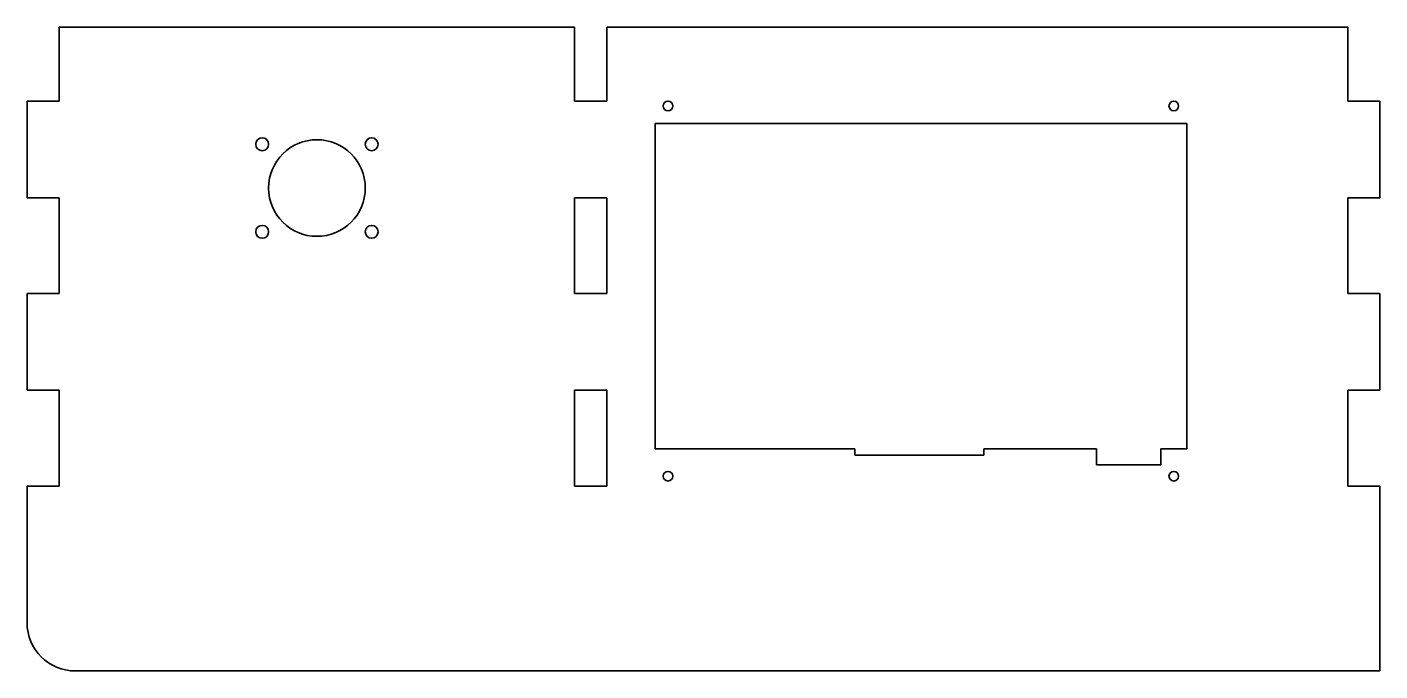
# Model space of a CAD drawing. Extents: x 385 to 805, y 321 to 521.
import ezdxf

# ---------------------------------------------------------------- set-up
doc = ezdxf.new("R2010")
doc.units = 0

msp = doc.modelspace()

# ---------------------------------------------------------------- linework, layer by layer
at = {"color": 7, "lineweight": 35}
for p, q in [((394.733643, 520.502625), (554.733643, 520.502625)), ((394.733643, 497.502625), (394.733643, 520.502625)), ((554.733643, 520.502625), (554.733643, 497.502625)), ((564.733643, 520.502625), (794.733643, 520.502625)), ((564.733643, 497.502625), (564.733643, 520.502625)), ((794.733643, 520.502625), (794.733643, 497.502625)), ((384.733643, 467.502625), (384.733643, 497.502625)), ((804.733643, 497.502625), (804.733643, 467.502625)), ((579.733643, 389.502625), (579.733643, 490.502625)), ((579.733643, 490.502625), (744.733643, 490.502625)), ((744.733643, 490.502625), (744.733643, 389.502625)), ((394.733643, 437.702637), (394.733643, 467.502625)), ((554.733643, 437.702637), (554.733643, 467.502625)), ((564.733643, 467.502625), (564.733643, 437.702637)), ((794.733643, 467.502625), (794.733643, 437.702637)), ((384.733643, 407.702637), (384.733643, 437.702637)), ((804.733643, 437.702637), (804.733643, 407.702637)), ((394.733643, 377.902618), (394.733643, 407.702637)), ((554.733643, 377.902618), (554.733643, 407.702637)), ((564.733643, 407.702637), (564.733643, 377.902618)), ((794.733643, 407.702637), (794.733643, 377.902618)), ((641.733643, 389.502625), (579.733643, 389.502625)), ((681.733643, 387.502625), (641.733643, 387.502625)), ((716.733643, 389.502625), (681.733643, 389.502625)), ((736.733643, 384.502625), (716.733643, 384.502625)), ((384.733643, 335.502625), (384.733643, 377.902618)), ((804.733643, 377.902618), (804.733643, 320.502625)), ((804.733643, 320.502625), (399.733643, 320.502625))]:
    msp.add_line(p, q, dxfattribs=at)
at = {"color": 7, "lineweight": 35, "ltscale": 0.25}
for p, q in [((384.733643, 497.502625), (394.733643, 497.502625)), ((554.733643, 497.502625), (564.733643, 497.502625)), ((794.733643, 497.502625), (804.733643, 497.502625)), ((394.733643, 467.502625), (384.733643, 467.502625)), ((554.733643, 467.502625), (564.733643, 467.502625)), ((804.733643, 467.502625), (794.733643, 467.502625)), ((384.733643, 437.702637), (394.733643, 437.702637)), ((564.733643, 437.702637), (554.733643, 437.702637)), ((794.733643, 437.702637), (804.733643, 437.702637)), ((394.733643, 407.702637), (384.733643, 407.702637)), ((554.733643, 407.702637), (564.733643, 407.702637)), ((804.733643, 407.702637), (794.733643, 407.702637)), ((384.733643, 377.902618), (394.733643, 377.902618)), ((564.733643, 377.902618), (554.733643, 377.902618)), ((794.733643, 377.902618), (804.733643, 377.902618))]:
    msp.add_line(p, q, dxfattribs=at)
at = {"color": 7, "lineweight": 35, "ltscale": 0.05}
for p, q in [((641.733643, 387.502625), (641.733643, 389.502625)), ((681.733643, 389.502625), (681.733643, 387.502625))]:
    msp.add_line(p, q, dxfattribs=at)
at = {"color": 7, "lineweight": 35, "ltscale": 0.125}
for p, q in [((716.733643, 384.502625), (716.733643, 389.502625)), ((736.733643, 389.502625), (736.733643, 384.502625))]:
    msp.add_line(p, q, dxfattribs=at)
at = {"color": 7, "lineweight": 35, "ltscale": 0.2}
msp.add_line((744.733643, 389.502625), (736.733643, 389.502625), dxfattribs=at)
at = {"color": 7, "lineweight": 35}
for centre, radius in [((583.733643, 496.002625), 1.5), ((740.733643, 496.002625), 1.5), ((457.733643, 484.102631), 2), ((474.733643, 470.502625), 15), ((491.733643, 484.102631), 2), ((457.733643, 456.902618), 2), ((491.733643, 456.902618), 2), ((583.733643, 381.002625), 1.5), ((740.733643, 381.002625), 1.5)]:
    msp.add_circle(centre, radius, dxfattribs=at)
msp.add_arc((399.733643, 335.502625), 15, 180.000005, 269.999997, dxfattribs=at)

doc.saveas('drawing.dxf')
